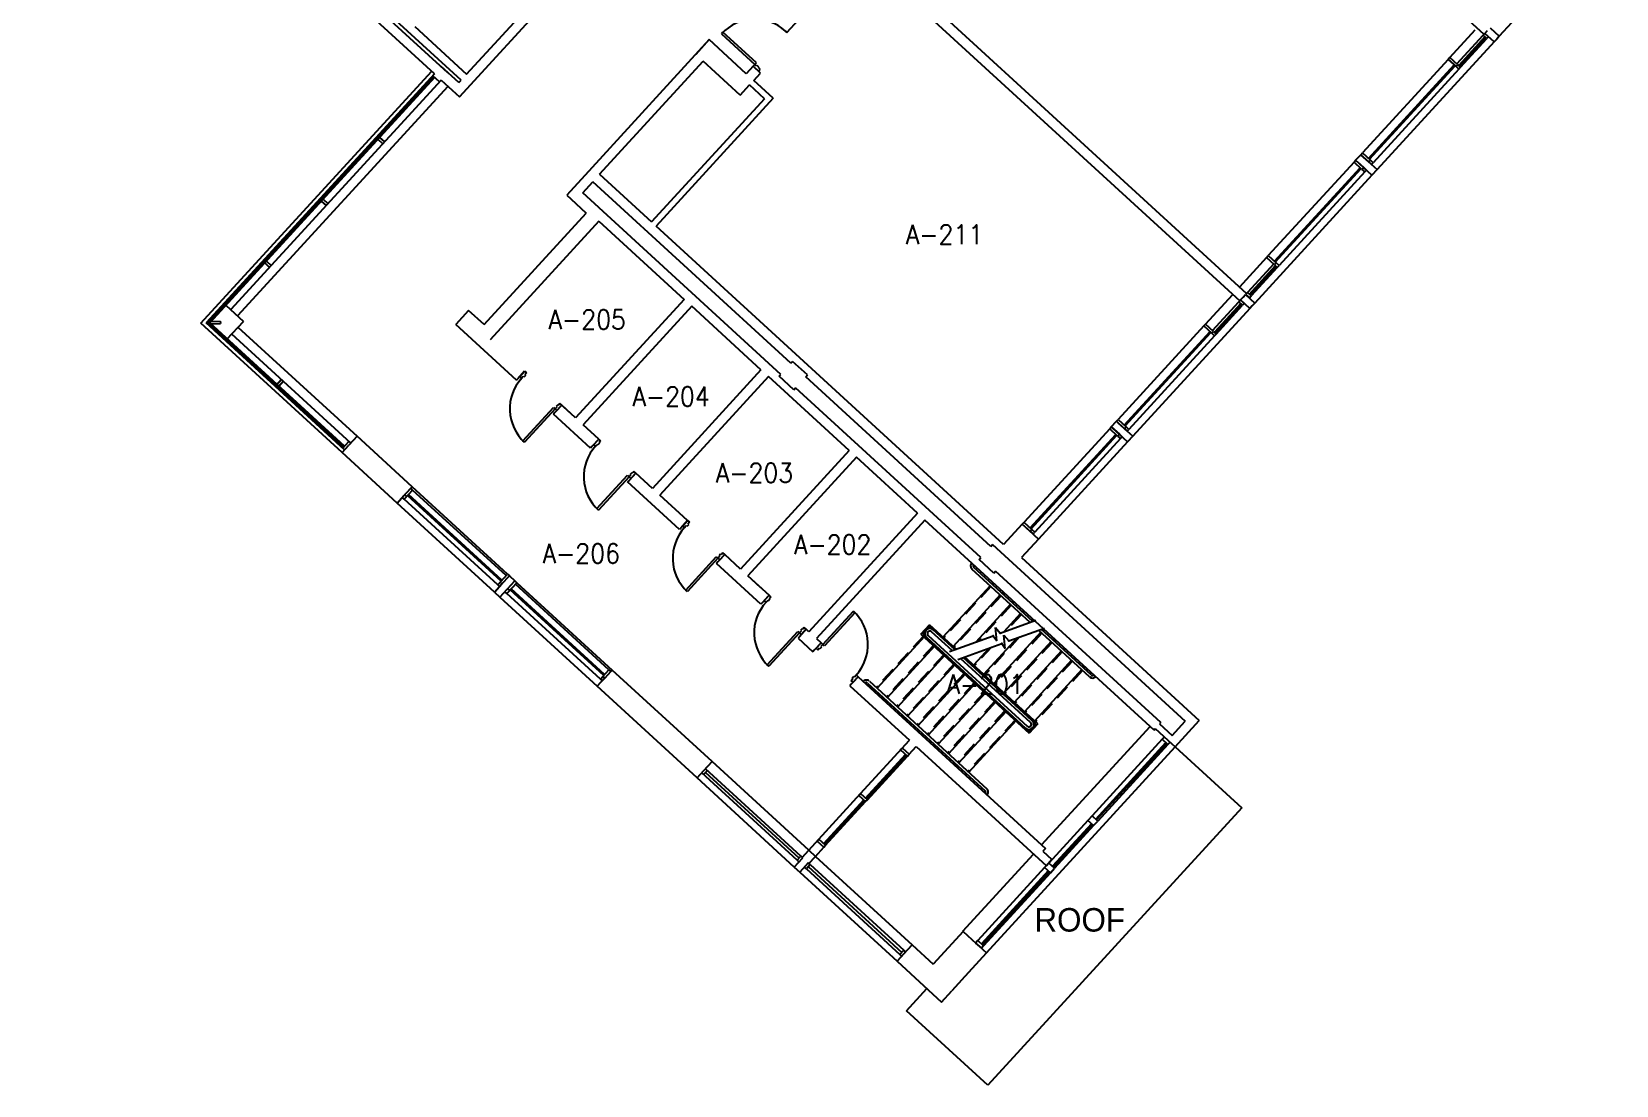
# Model space of a CAD drawing. Header units: inches. Extents: x 0 to 15110, y -1099 to 7181.
# Drawn here: x 0 to 1262, y -1099 to -260 of the extents above; entities that cross this region are included whole.
import ezdxf
from ezdxf.enums import TextEntityAlignment as Align

# ---------------------------------------------------------------- set-up
doc = ezdxf.new("R2010")
doc.units = ezdxf.units.IN
doc.header["$LTSCALE"] = 48
doc.header["$MEASUREMENT"] = 0
doc.linetypes.add('HIDDEN', pattern=[0.375, 0.25, -0.125])
doc.layers.get('0').update_dxf_attribs({"linetype": 'CONTINUOUS'})
for name, color, linetype in [('A-DOOR', 5, 'CONTINUOUS'), ('A-FLOR-STRS', 4, 'CONTINUOUS'), ('A-GLAZ', 1, 'CONTINUOUS'), ('A-GLAZ-DETL', 5, 'CONTINUOUS'), ('A-ROOF', 5, 'CONTINUOUS'), ('A-TEXT', 3, 'CONTINUOUS'), ('A-WALL', 7, 'CONTINUOUS'), ('A-WALL-SILL', 3, 'CONTINUOUS'), ('SP-RMNO', 7, 'CONTINUOUS'), ('SP-ROOM', 7, 'CONTINUOUS'), ('SP-ROOMF', 7, 'CONTINUOUS')]:
    doc.layers.add(name, color=color, linetype=linetype)
doc.layers.get('0').off()
doc.layers.get('SP-ROOM').off()
doc.layers.get('SP-ROOMF').off()
doc.styles.add('ARCH', font='arch.shx')
doc.styles.add('ROMANS', font='ROMANS', dxfattribs={"width": 0.78})

# ---------------------------------------------------------------- blocks, each defined once
blk = doc.blocks.new('FMGRM1')
at = {"style": 'ROMANS', "width": 0.9}
for tag, p in [('DATA1', (0, -0.284)), ('DATA2', (0, -0.443)), ('DATA3', (0, -0.602)), ('DATA4', (0, -0.762)), ('DATA5', (0, -0.921))]:
    blk.add_attdef(tag, text='', height=0.117, dxfattribs=at).set_placement(p, align=Align.CENTER)
at = {"layer": 'SP-RMNO', "style": 'ROMANS', "width": 0.9}
blk.add_attdef('RMNUMB', text='', height=0.16, dxfattribs=at).set_placement((0, 0), align=Align.MIDDLE)

msp = doc.modelspace()

# ---------------------------------------------------------------- linework, layer by layer
at = {"layer": 'A-DOOR', "linetype": 'Continuous'}
for p, q in [((601.5, -260.9), (623.1, -237.3)), ((550.5, -260.7), (549.4, -262)), ((549.4, -262), (575.9, -286.3)), ((577.1, -285), (550.5, -260.7)), ((600.2, -259.7), (601.5, -260.9)), ((575.9, -286.3), (574.5, -287.8)), ((574.5, -287.8), (578.8, -291.6)), ((575.9, -286.3), (577.1, -285)), ((577.3, -287.6), (575.9, -286.3)), ((577.7, -287.1), (577.3, -287.6)), ((579.1, -288.4), (577.7, -287.1)), ((578.7, -288.9), (579.1, -288.4)), ((580.1, -290.2), (578.7, -288.9)), ((578.8, -291.6), (580.1, -290.2)), ((388.7, -534.9), (392.6, -530.7)), ((390.2, -536.3), (388.7, -534.9)), ((391.5, -534.8), (390.2, -536.3)), ((392, -535.3), (391.5, -534.8)), ((393.3, -533.9), (392, -535.3)), ((392.6, -530.7), (394.1, -532)), ((394.1, -532), (392.8, -533.5)), ((392.8, -533.5), (393.3, -533.9)), ((391.2, -586), (415.5, -559.4)), ((416.8, -560.6), (392.4, -587.1)), ((415.5, -559.4), (416.8, -560.6)), ((418.1, -559.2), (416.8, -560.6)), ((416.8, -560.6), (418.2, -561.9)), ((418.9, -557.4), (417.6, -558.7)), ((417.6, -558.7), (418.1, -559.2)), ((418.2, -561.9), (422.1, -557.7)), ((419.3, -557.8), (418.9, -557.4)), ((420.6, -556.4), (419.3, -557.8)), ((422.1, -557.7), (420.6, -556.4)), ((392.4, -587.1), (391.2, -586)), ((447.7, -589), (451.6, -584.7)), ((449.2, -590.3), (447.7, -589)), ((450.5, -588.9), (449.2, -590.3)), ((451, -589.3), (450.5, -588.9)), ((452.2, -587.9), (451, -589.3)), ((451.6, -584.7), (453.1, -586.1)), ((453.1, -586.1), (451.8, -587.5)), ((451.8, -587.5), (452.2, -587.9)), ((450.1, -640), (474.5, -613.5)), ((475.7, -614.6), (451.4, -641.2)), ((474.5, -613.5), (475.7, -614.6)), ((477.1, -613.2), (475.7, -614.6)), ((475.7, -614.6), (477.2, -616)), ((477.9, -611.4), (476.6, -612.8)), ((476.6, -612.8), (477.1, -613.2)), ((477.2, -616), (481.1, -611.8)), ((478.3, -611.8), (477.9, -611.4)), ((479.6, -610.4), (478.3, -611.8)), ((481.1, -611.8), (479.6, -610.4)), ((451.4, -641.2), (450.1, -640)), ((518.5, -653.8), (522.4, -649.6)), ((520, -655.2), (518.5, -653.8)), ((521.3, -653.7), (520, -655.2)), ((521.8, -654.2), (521.3, -653.7)), ((523, -652.8), (521.8, -654.2)), ((522.4, -649.6), (523.9, -650.9)), ((523.9, -650.9), (522.6, -652.4)), ((522.6, -652.4), (523, -652.8)), ((520.9, -704.9), (545.2, -678.3)), ((546.5, -679.5), (522.2, -706)), ((545.2, -678.3), (546.5, -679.5)), ((547.8, -678.1), (546.5, -679.5)), ((546.5, -679.5), (548, -680.8)), ((548.6, -676.3), (547.4, -677.6)), ((547.4, -677.6), (547.8, -678.1)), ((548, -680.8), (551.9, -676.6)), ((549.1, -676.7), (548.6, -676.3)), ((550.4, -675.3), (549.1, -676.7)), ((551.9, -676.6), (550.4, -675.3)), ((522.2, -706), (520.9, -704.9)), ((583.4, -713.3), (587.3, -709)), ((584.9, -714.6), (583.4, -713.3)), ((586.2, -713.2), (584.9, -714.6)), ((586.6, -713.6), (586.2, -713.2)), ((587.9, -712.2), (586.6, -713.6)), ((587.3, -709), (588.7, -710.4)), ((588.7, -710.4), (587.4, -711.8)), ((587.4, -711.8), (587.9, -712.2)), ((630, -748.2), (654.4, -721.7)), ((655.6, -722.9), (631.3, -749.4)), ((654.4, -721.7), (655.6, -722.9)), ((585.8, -764.3), (610.1, -737.8)), ((611.4, -738.9), (587.1, -765.5)), ((610.1, -737.8), (611.4, -738.9)), ((612.7, -737.5), (611.4, -738.9)), ((611.4, -738.9), (612.9, -740.3)), ((613.5, -735.7), (612.3, -737.1)), ((612.3, -737.1), (612.7, -737.5)), ((612.9, -740.3), (616.8, -736.1)), ((614, -736.1), (613.5, -735.7)), ((615.3, -734.7), (614, -736.1)), ((616.8, -736.1), (615.3, -734.7)), ((628.6, -746.9), (624.7, -751.1)), ((624.7, -751.1), (626.2, -752.5)), ((626.2, -752.5), (627.5, -751)), ((627.5, -751), (627.9, -751.5)), ((627.9, -751.5), (629.2, -750.1)), ((630, -748.2), (628.6, -746.9)), ((628.7, -749.6), (630, -748.2)), ((629.2, -750.1), (628.7, -749.6)), ((631.3, -749.4), (630, -748.2)), ((587.1, -765.5), (585.8, -764.3)), ((652.7, -776.8), (654, -775.4)), ((654.2, -778.1), (652.7, -776.8)), ((653.5, -774.9), (654.8, -773.5)), ((654, -775.4), (653.5, -774.9)), ((658.1, -773.9), (654.2, -778.1)), ((654.8, -773.5), (655.3, -774)), ((655.3, -774), (656.6, -772.5)), ((656.6, -772.5), (658.1, -773.9))]:
    msp.add_line(p, q, dxfattribs=at)
msp.add_arc((575.9, -286.3), 36, 47.4945, 137.4945, dxfattribs=at)
for centre, major_axis, start_param, end_param in [((416.8, -560.6), (-25.5, 25.5), 0.043633, 1.61443), ((475.7, -614.6), (-25.5, 25.5), 0.043633, 1.61443), ((546.5, -679.5), (-25.5, 25.5), 0.043633, 1.61443), ((611.4, -738.9), (-25.5, 25.5), 0.043633, 1.61443), ((630, -748.2), (25.5, 25.5), 4.756022, 6.326819)]:
    msp.add_ellipse(centre, major_axis=major_axis, ratio=1, start_param=start_param, end_param=end_param, dxfattribs=at)
at = {"layer": 'A-FLOR-STRS', "linetype": 'Continuous'}
for p, q in [((795.1, -730.6), (748.8, -688.2)), ((797.2, -729.8), (750.1, -686.7)), ((763.2, -701.4), (725.7, -742.3)), ((765.5, -698.8), (764.5, -699.9)), ((773.6, -706.2), (772.6, -707.3)), ((771.3, -708.8), (733.8, -749.7)), ((779.4, -716.2), (751.9, -746.3)), ((781.8, -713.6), (780.7, -714.7)), ((771.4, -739.2), (799.8, -728.9)), ((787.5, -723.6), (774.2, -738.2)), ((789.9, -721.1), (788.9, -722.2)), ((798, -728.5), (796.6, -730.1)), ((710.8, -742.2), (673.3, -783.1)), ((708.2, -739.9), (715, -732.5)), ((708.2, -739.9), (794.5, -818.9)), ((709.6, -739.8), (715.1, -733.9)), ((709.6, -739.8), (794.4, -817.5)), ((713.9, -741), (792.8, -813.3)), ((736.2, -751.9), (715, -732.5)), ((735.2, -752.3), (715.1, -733.9)), ((733, -753.1), (716.6, -738.1)), ((730.9, -753.9), (765.8, -741.2)), ((784.7, -743), (758.1, -772)), ((803.7, -738.5), (766.2, -779.4)), ((778.1, -745.4), (806.5, -735.1)), ((842.4, -774), (801.8, -736.8)), ((843.8, -772.5), (803.9, -736)), ((806.1, -735.9), (805.1, -737)), ((814.2, -743.4), (813.2, -744.5)), ((718.9, -749.6), (681.4, -790.6)), ((727, -757.1), (689.5, -798)), ((737.6, -760.1), (772.6, -747.4)), ((762.4, -751.1), (750, -764.6)), ((811.8, -745.9), (774.3, -786.9)), ((819.9, -753.4), (782.4, -794.3)), ((822.3, -750.8), (821.3, -751.9)), ((735.1, -764.5), (697.6, -805.4)), ((795.5, -810.4), (739.8, -759.3)), ((799.8, -811.6), (741.9, -758.5)), ((801.3, -811.5), (743, -758.1)), ((828.1, -760.8), (790.6, -801.7)), ((836.2, -768.2), (798.7, -809.2)), ((830.4, -758.2), (829.4, -759.3)), ((838.5, -765.7), (837.5, -766.8)), ((665.7, -778.9), (759.3, -864.7)), ((667.1, -777.4), (760.7, -863.2)), ((743.3, -771.9), (705.8, -812.9)), ((751.4, -779.4), (713.9, -820.3)), ((672, -784.6), (671, -785.7)), ((680.1, -792), (679.1, -793.1)), ((759.5, -786.8), (722, -827.7)), ((767.6, -794.2), (730.1, -835.2)), ((688.2, -799.5), (687.2, -800.6)), ((696.3, -806.9), (695.3, -808)), ((775.7, -801.7), (738.2, -842.6)), ((704.4, -814.3), (703.4, -815.4)), ((783.8, -809.1), (746.3, -850)), ((799.8, -811.6), (794.4, -817.5)), ((801.3, -811.5), (794.5, -818.9)), ((712.5, -821.8), (711.5, -822.9)), ((720.6, -829.2), (719.6, -830.3)), ((728.7, -836.6), (727.7, -837.7)), ((736.8, -844.1), (735.8, -845.2)), ((745, -851.5), (743.9, -852.6))]:
    msp.add_line(p, q, dxfattribs=at)
at = {"layer": 'A-FLOR-STRS', "linetype": 'HIDDEN'}
for p, q in [((763.9, -702), (726.4, -742.9)), ((766.3, -699.5), (765.3, -700.6)), ((772, -709.5), (734.5, -750.4)), ((780.1, -716.9), (753.9, -745.5)), ((774.4, -706.9), (773.4, -708)), ((782.5, -714.3), (781.5, -715.4)), ((788.2, -724.3), (776.2, -737.4)), ((790.6, -721.7), (789.6, -722.9)), ((710.1, -741.5), (672.6, -782.5)), ((786.7, -742.2), (758.9, -772.7)), ((804.5, -739.2), (767, -780.1)), ((806.8, -736.6), (805.8, -737.7)), ((814.9, -744), (813.9, -745.1)), ((718.2, -749), (680.7, -789.9)), ((726.3, -756.4), (688.8, -797.3)), ((764.4, -750.4), (750.7, -765.2)), ((812.6, -746.6), (775.1, -787.5)), ((820.7, -754.1), (783.2, -795)), ((823, -751.5), (822, -752.6)), ((734.4, -763.8), (696.9, -804.8)), ((828.8, -761.5), (791.3, -802.4)), ((836.9, -768.9), (799.4, -809.8)), ((831.2, -758.9), (830.1, -760)), ((839.3, -766.3), (838.3, -767.4)), ((742.5, -771.3), (705, -812.2)), ((750.6, -778.7), (713.1, -819.6)), ((671.2, -783.9), (670.2, -785)), ((679.3, -791.4), (678.3, -792.5)), ((758.7, -786.1), (721.2, -827)), ((766.8, -793.6), (729.4, -834.5)), ((687.4, -798.8), (686.4, -799.9)), ((695.6, -806.2), (694.5, -807.3)), ((775, -801), (737.5, -841.9)), ((703.7, -813.7), (702.7, -814.8)), ((783.1, -808.4), (745.6, -849.3)), ((711.8, -821.1), (710.8, -822.2)), ((719.9, -828.5), (718.9, -829.6)), ((728, -836), (727, -837.1)), ((736.1, -843.4), (735.1, -844.5)), ((744.2, -850.8), (743.2, -851.9))]:
    msp.add_line(p, q, dxfattribs=at)
at = {"layer": 'A-FLOR-STRS', "color": 3, "linetype": 'Continuous'}
for p, q in [((765.8, -741.2), (768.5, -745.2)), ((768.5, -745.2), (767.6, -734.6)), ((767.6, -734.6), (771.4, -739.2)), ((775.2, -751.3), (774.3, -740.8)), ((774.3, -740.8), (778.1, -745.4)), ((772.6, -747.4), (775.2, -751.3))]:
    msp.add_line(p, q, dxfattribs=at)
at = {"layer": 'A-FLOR-STRS', "linetype": 'Continuous'}
for centre, radius, start, end in [((751.2, -685.6), 3.5, 137.5, 227.5015), ((751.2, -685.6), 1.5, 137.5, 227.5023), ((715.3, -739.5), 4, 47.5, 227.5), ((715.3, -739.5), 2, 47.5, 227.5), ((664.7, -780), 3.5, 47.4991, 137.5), ((664.7, -780), 1.5, 47.498, 137.5), ((844.8, -771.4), 3.5, 227.5009, 317.5), ((844.8, -771.4), 1.5, 227.5, 317.5), ((794.2, -811.8), 4, 227.501, 47.5), ((794.2, -811.8), 2, 227.5, 47.5), ((758.3, -865.8), 1.5, 317.5, 47.5), ((758.3, -865.8), 3.5, 317.5, 47.5009)]:
    msp.add_arc(centre, radius, start, end, dxfattribs=at)
at = {"layer": 'A-FLOR-STRS', "color": 3, "linetype": 'Continuous'}
for p in [(765.8, -741.2), (771.4, -739.2), (772.6, -747.4), (778.1, -745.4)]:
    msp.add_point(p, dxfattribs=at)
at = {"layer": 'A-GLAZ', "linetype": 'Continuous'}
for p, q in [((1135, -285.9), (1156, -263.1)), ((1157.4, -264.4), (1136.5, -287.3)), ((1158.2, -265.1), (1137.2, -288)), ((1138, -288.6), (1158.9, -265.8)), ((1064.7, -361.2), (1132.9, -286.7)), ((1065.4, -361.9), (1133.7, -287.4)), ((1136.6, -290.1), (1068.4, -364.6)), ((320.7, -293.9), (139, -492.2)), ((320.1, -296), (140.4, -492.1)), ((320.8, -296.7), (141.8, -492.1)), ((326.1, -298.8), (158.5, -481.6)), ((989.7, -443), (1057.9, -368.6)), ((990.4, -443.7), (1058.7, -369.2)), ((1061.6, -371.9), (993.4, -446.4)), ((989.1, -445.2), (968.2, -468)), ((969.6, -469.4), (990.6, -446.5)), ((970.4, -470.1), (991.3, -447.2)), ((992, -447.9), (971.1, -470.7)), ((940.5, -498.3), (961.4, -475.4)), ((962.9, -476.8), (941.9, -499.6)), ((963.6, -477.4), (942.7, -500.3)), ((943.4, -501), (964.3, -478.1)), ((248.4, -591.1), (140.4, -492.1)), ((249.1, -590.4), (141.8, -492.1)), ((249.2, -593.2), (139, -492.2)), ((254.1, -587.9), (159.4, -501.1)), ((870.1, -573.5), (938.4, -499.1)), ((870.9, -574.2), (939.1, -499.7)), ((942.1, -502.4), (873.8, -576.9)), ((795.1, -655.4), (863.4, -580.9)), ((795.9, -656), (864.1, -581.6)), ((867.1, -584.3), (798.8, -658.7)), ((373.8, -697.8), (299.3, -629.6)), ((374.4, -697.1), (300, -628.9)), ((377.8, -693.4), (303.3, -625.2)), ((371.1, -700.8), (296.6, -632.6)), ((455.6, -772.8), (381.1, -704.6)), ((456.3, -772.1), (381.8, -703.9)), ((459.7, -768.4), (385.2, -700.2)), ((452.9, -775.8), (378.4, -707.5)), ((900.4, -823.7), (844.6, -884.6)), ((847.4, -887.2), (903.2, -826.3)), ((848.1, -887.9), (904, -827)), ((904.9, -827.8), (849.1, -888.8)), ((664.7, -871.1), (696.6, -836.4)), ((609.6, -920), (533.6, -850.5)), ((611.1, -918.4), (536.6, -850.1)), ((612.6, -916.7), (536.7, -847.1)), ((631.5, -907.4), (663.4, -872.6)), ((841.2, -888.3), (810.1, -922.2)), ((844, -890.9), (812.9, -924.8)), ((844.8, -891.6), (813.7, -925.5)), ((845.7, -892.4), (814.6, -926.4)), ((617, -926.8), (691.4, -995)), ((618.5, -925.1), (692.9, -993.4)), ((620, -923.5), (694.5, -991.7)), ((806.7, -925.9), (753.4, -984)), ((809.6, -928.5), (756.3, -986.6)), ((810.3, -929.2), (757, -987.3)), ((811.3, -930), (758, -988.2))]:
    msp.add_line(p, q, dxfattribs=at)
at = {"layer": 'A-GLAZ-DETL', "linetype": 'Continuous'}
for p, q in [((1156, -263.1), (1157.3, -261.6)), ((1158.9, -265.8), (1156, -263.1)), ((1157.3, -261.6), (1160.3, -264.3)), ((1160.3, -264.3), (1158.9, -265.8)), ((1129.4, -280.8), (1128.1, -282.3)), ((1128.1, -282.3), (1134.4, -288.1)), ((1135.8, -286.6), (1129.4, -280.8)), ((1134.4, -288.1), (1135.8, -286.6)), ((1134.4, -288.1), (1135.8, -286.6)), ((1136.6, -290.1), (1134.4, -288.1)), ((1135.8, -286.6), (1138, -288.6)), ((1138, -288.6), (1136.6, -290.1)), ((324.7, -300.3), (319.4, -295.4)), ((275.7, -344.5), (276.4, -345.2)), ((275.7, -345.9), (279.6, -349.5)), ((277.1, -344.4), (281, -348)), ((1053.1, -364.1), (1054.4, -362.6)), ((1059.4, -369.9), (1053.1, -364.1)), ((1055.6, -363.7), (1060.8, -368.4)), ((1058.5, -358.2), (1059.8, -356.7)), ((1064.8, -364), (1058.5, -358.2)), ((1059.8, -356.7), (1066.2, -362.5)), ((1066.2, -362.5), (1064.8, -364)), ((1066.2, -362.5), (1064.8, -364)), ((1064.8, -364), (1067, -366)), ((1068.4, -364.6), (1066.2, -362.5)), ((1067, -366), (1068.4, -364.6)), ((1060.8, -368.4), (1059.4, -369.9)), ((1060.8, -368.4), (1059.4, -369.9)), ((1059.4, -369.9), (1061.6, -371.9)), ((1063, -370.5), (1060.8, -368.4)), ((1061.6, -371.9), (1063, -370.5)), ((230.6, -393.7), (231.3, -394.4)), ((230.6, -395.1), (234.5, -398.7)), ((232, -393.7), (235.9, -397.2)), ((983.5, -440), (984.8, -438.6)), ((989.8, -445.9), (983.5, -440)), ((984.8, -438.6), (991.2, -444.4)), ((185.5, -442.9), (186.2, -443.6)), ((185.6, -444.3), (189.4, -447.9)), ((186.9, -442.9), (190.8, -446.4)), ((991.2, -444.4), (989.8, -445.9)), ((991.2, -444.4), (989.8, -445.9)), ((989.8, -445.9), (992, -447.9)), ((993.4, -446.4), (991.2, -444.4)), ((992, -447.9), (993.4, -446.4)), ((961.4, -475.4), (962.7, -473.9)), ((964.3, -478.1), (961.4, -475.4)), ((962.7, -473.9), (965.7, -476.6)), ((965.7, -476.6), (964.3, -478.1)), ((968.2, -468), (966.8, -469.5)), ((966.8, -469.5), (969.8, -472.2)), ((971.1, -470.7), (968.2, -468)), ((969.8, -472.2), (971.1, -470.7)), ((141.8, -492.1), (140.4, -492.1)), ((142.8, -491), (150.2, -490.7)), ((150.2, -490.7), (150.3, -492.7)), ((142.9, -493), (150.3, -492.7)), ((934.8, -493.1), (933.5, -494.6)), ((933.5, -494.6), (939.8, -500.4)), ((941.2, -498.9), (934.8, -493.1)), ((939.8, -500.4), (941.2, -498.9)), ((939.8, -500.4), (941.2, -498.9)), ((942.1, -502.4), (939.8, -500.4)), ((941.2, -498.9), (943.4, -501)), ((943.4, -501), (942.1, -502.4)), ((195.3, -541.1), (198.8, -537.2)), ((195.3, -542.5), (196, -541.7)), ((196.7, -542.4), (200.3, -538.5)), ((858.5, -576.4), (859.8, -575)), ((864.8, -582.3), (858.5, -576.4)), ((859.8, -575), (866.2, -580.8)), ((863.9, -570.5), (865.2, -569.1)), ((870.3, -576.4), (863.9, -570.5)), ((865.2, -569.1), (871.6, -574.9)), ((871.6, -574.9), (870.3, -576.4)), ((871.6, -574.9), (870.3, -576.4)), ((870.3, -576.4), (872.5, -578.4)), ((873.8, -576.9), (871.6, -574.9)), ((872.5, -578.4), (873.8, -576.9)), ((247.7, -591.9), (252.6, -586.5)), ((866.2, -580.8), (864.8, -582.3)), ((866.2, -580.8), (864.8, -582.3)), ((864.8, -582.3), (867.1, -584.3)), ((868.4, -582.8), (866.2, -580.8)), ((867.1, -584.3), (868.4, -582.8)), ((295.1, -631.2), (301.9, -623.8)), ((303.3, -625.2), (296.6, -632.6)), ((297.1, -629), (298.6, -630.3)), ((301.9, -623.8), (303.3, -625.2)), ((296.6, -632.6), (295.1, -631.2)), ((788.9, -652.4), (790.3, -650.9)), ((795.3, -658.2), (788.9, -652.4)), ((790.2, -650.9), (796.6, -656.7)), ((796.6, -656.7), (795.3, -658.2)), ((796.6, -656.7), (795.3, -658.2)), ((795.3, -658.2), (797.5, -660.2)), ((798.8, -658.7), (796.6, -656.7)), ((797.5, -660.2), (798.8, -658.7)), ((371.1, -700.8), (378.9, -692.2)), ((378.9, -692.2), (380.4, -693.6)), ((372.5, -702.1), (371.1, -700.8)), ((373.1, -698.6), (374.5, -699.9)), ((378.4, -707.5), (376.9, -706.2)), ((386.3, -699), (378.4, -707.5)), ((379, -704), (380.4, -705.3)), ((384.8, -697.6), (386.3, -699)), ((454.9, -773.6), (459.6, -768.4)), ((461.1, -769.7), (456.4, -774.9)), ((459.6, -768.4), (461.1, -769.7)), ((452.9, -775.8), (454.9, -773.6)), ((454.4, -777.1), (452.9, -775.8)), ((456.4, -774.9), (454.4, -777.1)), ((454.9, -773.6), (456.4, -774.9)), ((692, -832.1), (693.4, -830.7)), ((692, -832.1), (697.4, -837)), ((693.4, -830.7), (698.7, -835.6)), ((900.4, -823.7), (902.1, -821.8)), ((904.9, -827.8), (900.4, -823.7)), ((904.9, -827.8), (906.6, -826)), ((697.4, -837), (698.7, -835.6)), ((538.2, -848.5), (535.1, -851.8)), ((658.8, -868.4), (660.2, -867)), ((658.8, -868.4), (664.1, -873.3)), ((660.1, -866.9), (665.5, -871.8)), ((664.1, -873.3), (665.5, -871.8)), ((844.6, -884.6), (841.2, -888.3)), ((845.7, -892.4), (841.2, -888.3)), ((849.1, -888.8), (844.6, -884.6)), ((845.7, -892.4), (849.1, -888.8)), ((625.5, -904.7), (627, -903.2)), ((625.5, -904.7), (630.9, -909.6)), ((626.9, -903.2), (632.2, -908.1)), ((630.9, -909.6), (632.2, -908.1)), ((609.6, -920), (612.6, -916.7)), ((609.6, -920), (611.1, -921.4)), ((612.6, -916.7), (614.1, -918.1)), ((617, -926.8), (615.5, -925.5)), ((620, -923.5), (617, -926.8)), ((620, -923.5), (618.5, -922.1)), ((806.7, -925.9), (810.1, -922.2)), ((811.3, -930), (806.7, -925.9)), ((814.6, -926.4), (810.1, -922.2)), ((811.3, -930), (814.6, -926.4)), ((753.4, -984), (751.7, -985.9)), ((758, -988.2), (753.4, -984)), ((691.4, -995), (694.5, -991.7)), ((691.4, -995), (692.8, -996.4)), ((694.5, -991.7), (695.9, -993.1)), ((751.7, -985.9), (756.3, -990)), ((758, -988.2), (756.3, -990))]:
    msp.add_line(p, q, dxfattribs=at)
at = {"layer": 'A-ROOF', "linetype": 'Continuous'}
for p, q in [((910.7, -829.7), (963.8, -878.4)), ((963.8, -878.4), (761.4, -1099.2)), ((696.6, -1039.8), (712.8, -1022.1)), ((761.4, -1099.2), (696.6, -1039.8))]:
    msp.add_line(p, q, dxfattribs=at)
at = {"layer": 'A-WALL', "linetype": 'Continuous'}
for p, q in [((829.3, 37.6), (1156.6, -262.3)), ((320.7, -293.9), (0, 0)), ((331.5, -292.9), (11.3, 0.5)), ((341.9, -298.9), (13.1, 2.5)), ((634.7, -174.7), (962.1, -474.7)), ((640.1, -168.8), (967.5, -468.8)), ((340.6, -312.1), (454.1, -188.3)), ((346.4, -294), (437.4, -194.7)), ((305.1, -256.1), (346.4, -294)), ((1157.3, -261.6), (1159.3, -259.4)), ((1164.7, -268.4), (1157.3, -261.6)), ((1161.4, -257.2), (1168.7, -263.9)), ((1168.7, -263.9), (1166.7, -266.1)), ((539.6, -266.6), (446.4, -368.4)), ((539.6, -266.6), (528.8, -278.4)), ((569.1, -293.7), (539.6, -266.6)), ((1166.7, -266.1), (1164.7, -268.4)), ((340.1, -300.8), (326.1, -288)), ((452.3, -373.8), (534.7, -283.8)), ((564.2, -310.9), (534.7, -283.8)), ((574.5, -287.8), (569.1, -293.7)), ((580.4, -293.2), (574.5, -287.8)), ((326.1, -298.8), (340.6, -312.1)), ((340.1, -300.8), (341.9, -298.9)), ((564.2, -310.9), (571.7, -302.7)), ((583.5, -313.6), (571.7, -302.7)), ((575, -299.1), (580.4, -293.2)), ((590.5, -313.2), (575, -299.1)), ((583.5, -313.6), (493.6, -411.6)), ((590.5, -313.2), (497.3, -415)), ((1054.4, -362.6), (1058.5, -358.2)), ((1067.4, -374.5), (1054.4, -362.6)), ((1059.7, -359.3), (1071.5, -370.1)), ((446.4, -368.4), (426.1, -390.5)), ((452.3, -373.8), (493.6, -411.6)), ((1071.5, -370.1), (1067.4, -374.5)), ((426.1, -390.5), (429.4, -393.4)), ((438.8, -388.5), (446.9, -379.7)), ((596.6, -533.1), (438.8, -388.5)), ((604.7, -524.3), (446.9, -379.7)), ((429.4, -393.4), (441.6, -404.7)), ((360.3, -493.4), (441.6, -404.7)), ((451.6, -411.1), (365.2, -505.5)), ((451.6, -411.1), (519.7, -473.5)), ((774, -668.6), (497.3, -415)), ((154.6, -478.1), (168.7, -490.9)), ((519.7, -473.5), (433.2, -567.8)), ((525.6, -478.9), (439.1, -573.2)), ((580.8, -529.5), (525.6, -478.9)), ((962.7, -473.9), (964.8, -471.7)), ((970.1, -480.7), (962.7, -473.9)), ((964.8, -471.7), (966.8, -469.5)), ((966.8, -469.5), (974.2, -476.3)), ((972.1, -478.5), (970.1, -480.7)), ((974.2, -476.3), (972.1, -478.5)), ((155.8, -504.9), (168.7, -490.9)), ((348, -482.2), (337.7, -493.4)), ((360.3, -493.4), (348, -482.2)), ((386.1, -537.8), (337.7, -493.4)), ((580.8, -529.5), (494.3, -623.9)), ((604.7, -524.3), (606, -522.8)), ((617.8, -533.6), (606, -522.8)), ((386.1, -537.8), (387.2, -536.6)), ((392.6, -530.7), (387.2, -536.6)), ((586.7, -534.9), (500.2, -629.3)), ((650.9, -593.7), (586.7, -534.9)), ((595.2, -534.6), (596.6, -533.1)), ((607, -545.4), (595.2, -534.6)), ((616.5, -535.1), (617.8, -533.6)), ((763.9, -670.2), (616.5, -535.1)), ((607, -545.4), (608.4, -543.9)), ((755.8, -679), (608.4, -543.9)), ((416.7, -563.6), (415.6, -564.8)), ((445.1, -591.8), (415.6, -564.8)), ((422.1, -557.7), (416.7, -563.6)), ((433.2, -567.8), (422.1, -557.7)), ((428, -563.1), (422.1, -557.7)), ((451.6, -584.7), (439.1, -573.2)), ((859.8, -575), (863.9, -570.5)), ((872.8, -586.9), (861, -576.1)), ((865.1, -571.6), (876.9, -582.4)), ((247.2, -595.4), (252.6, -589.5)), ((259.1, -582.4), (252.6, -589.5)), ((303, -622.6), (259.1, -582.4)), ((446.2, -590.6), (445.1, -591.8)), ((451.6, -584.7), (446.2, -590.6)), ((876.9, -582.4), (872.8, -586.9)), ((291, -635.6), (247.2, -595.4)), ((650.9, -593.7), (564.4, -688.1)), ((656.8, -599.1), (570.3, -693.5)), ((705.5, -643.7), (656.8, -599.1)), ((475.7, -617.6), (474.6, -618.8)), ((481.1, -611.8), (475.7, -617.6)), ((494.3, -623.9), (481.1, -611.8)), ((291, -635.6), (296.5, -629.7)), ((298.5, -627.5), (303, -622.6)), ((515.9, -656.7), (474.6, -618.8)), ((522.4, -649.6), (500.2, -629.3)), ((517, -655.5), (515.9, -656.7)), ((522.4, -649.6), (517, -655.5)), ((705.5, -643.7), (619, -738.1)), ((711.3, -649.1), (624.9, -743.5)), ((893.8, -816.3), (711.3, -649.1)), ((788.9, -652.4), (774, -668.6)), ((790.1, -653.5), (801.9, -664.3)), ((763.9, -670.2), (765.3, -668.7)), ((765.3, -668.7), (918.6, -809.2)), ((774.9, -677.5), (765.3, -668.7)), ((774.9, -677.5), (765.3, -668.7)), ((801.9, -664.3), (788.4, -679)), ((551.9, -676.6), (546.5, -682.5)), ((564.4, -688.1), (551.9, -676.6)), ((754.5, -680.5), (755.8, -679)), ((766.3, -691.3), (754.5, -680.5)), ((766.3, -691.3), (754.5, -680.5)), ((788.4, -679), (929.9, -808.7)), ((374.5, -699.9), (380.4, -693.6)), ((380.4, -693.6), (384.8, -697.6)), ((546.5, -682.5), (545.4, -683.7)), ((580.8, -716.1), (545.4, -683.7)), ((570.3, -693.5), (587.3, -709)), ((580.6, -703), (570.3, -693.5)), ((766.3, -691.3), (767.6, -689.8)), ((899.2, -810.4), (767.6, -689.8)), ((368.5, -706.6), (374.5, -699.9)), ((368.5, -706.6), (372.9, -710.6)), ((372.9, -710.6), (379, -704)), ((379, -704), (384.8, -697.6)), ((581.9, -714.9), (580.8, -716.1)), ((587.3, -709), (581.9, -714.9)), ((611.4, -742), (610.3, -743.2)), ((610.3, -743.2), (622.1, -754)), ((616.8, -736.1), (611.4, -742)), ((619, -738.1), (616.8, -736.1)), ((624.9, -743.5), (628.6, -746.9)), ((623.2, -752.8), (622.1, -754)), ((628.6, -746.9), (623.2, -752.8)), ((457.7, -773.4), (462.2, -768.6)), ((541.8, -841.5), (462.2, -768.6)), ((455.7, -775.6), (450.3, -781.5)), ((529.9, -854.5), (450.3, -781.5)), ((652.6, -779.8), (651.5, -781)), ((651.5, -781), (699, -824.5)), ((658.1, -773.9), (652.6, -779.8)), ((658.1, -773.9), (807.3, -910.7)), ((893.8, -816.3), (894.8, -815.2)), ((894.8, -815.2), (904.8, -824.3)), ((899.2, -810.4), (898.2, -811.5)), ((898.2, -811.5), (908.2, -820.7)), ((908.2, -820.7), (918.6, -809.2)), ((910.7, -829.7), (929.9, -808.7)), ((660.1, -866.9), (699, -824.5)), ((698.7, -835.6), (704.4, -829.4)), ((704.4, -829.4), (808.1, -924.4)), ((904.8, -824.3), (910.7, -829.7)), ((904.8, -824.3), (904.8, -824.3)), ((535.3, -848.6), (541.8, -841.5)), ((529.9, -854.5), (535.3, -848.6)), ((626.9, -903.2), (660.1, -866.9)), ((618.8, -912), (626.9, -903.2)), ((607.3, -925.5), (614.1, -918.1)), ((613.6, -917.7), (618.8, -912)), ((618.8, -912), (624.1, -916.9)), ((619, -922.6), (624.1, -916.9)), ((624.1, -916.9), (630.9, -909.6)), ((807.3, -910.7), (805.3, -912.9)), ((805.3, -912.9), (812.5, -919.5)), ((812.5, -919.5), (808.1, -924.4)), ((607.3, -925.5), (611.8, -929.5)), ((618.5, -922.1), (611.8, -929.5)), ((741.7, -976.7), (717.8, -1002.7)), ((741.7, -976.7), (752.3, -986.4)), ((694.6, -994.5), (689.2, -1000.4)), ((694.6, -994.5), (701.1, -987.4)), ((701.1, -987.4), (717.8, -1002.7)), ((740.8, -1015.2), (760.4, -993.8)), ((754.5, -988.4), (760.4, -993.8)), ((689.2, -1000.4), (724.6, -1032.9)), ((740.8, -1015.2), (732.7, -1024)), ((724.6, -1032.9), (732.7, -1024))]:
    msp.add_line(p, q, dxfattribs=at)
at = {"layer": 'A-WALL-SILL', "linetype": 'Continuous'}
for p, q in [((1262, -162.2), (1168.7, -263.9)), ((1129.4, -280.8), (1149.7, -258.7)), ((1164.7, -268.4), (1071.5, -370.1)), ((1128.1, -282.3), (1059.8, -356.7)), ((134.7, -492.4), (318.5, -291.9)), ((331.5, -303.8), (164, -486.6)), ((1053.1, -364.1), (984.8, -438.6)), ((1067.4, -374.5), (974.2, -476.3)), ((983.5, -440), (961.9, -463.6)), ((934.8, -493.1), (956.5, -469.5)), ((970.1, -480.7), (876.9, -582.4)), ((247.2, -595.4), (134.7, -492.4)), ((164.3, -495.6), (259.1, -582.4)), ((933.5, -494.6), (865.2, -569.1)), ((858.5, -576.4), (790.3, -650.9)), ((872.8, -586.9), (801.9, -664.3)), ((378.9, -692.2), (303, -622.6)), ((368.5, -706.6), (291, -635.6)), ((386.3, -699), (462.2, -768.6)), ((372.9, -710.6), (450.3, -781.5)), ((804.2, -907.8), (890.7, -813.5)), ((760.4, -993.8), (910.7, -829.7)), ((618.8, -912), (541.8, -841.5)), ((664, -870.5), (695.9, -835.7)), ((665.5, -871.8), (697.4, -837)), ((607.3, -925.5), (529.9, -854.5)), ((630.8, -906.7), (662.6, -871.9)), ((632.2, -908.1), (664.1, -873.3)), ((624.1, -916.9), (701.1, -987.4)), ((741.6, -976.5), (797.9, -915.1)), ((611.8, -929.5), (689.2, -1000.4))]:
    msp.add_line(p, q, dxfattribs=at)

# ---------------------------------------------------------------- block references
at = {"layer": 'SP-ROOM', "linetype": 'Continuous'}
ref = msp.add_blockref('FMGRM1', (726.9, -421.7), dxfattribs=dict(at, xscale=96, yscale=96, zscale=96))
ref.add_attrib('RMNUMB', 'A-211', dxfattribs={"layer": 'SP-RMNO', "height": 15.36, "style": 'ROMANS', "width": 0.9}).set_placement((726.9, -421.7), align=Align.MIDDLE)
at = {"layer": 'SP-ROOMF', "linetype": 'Continuous'}
ref = msp.add_blockref('FMGRM1', (442.4, -489.5), dxfattribs=dict(at, xscale=96, yscale=96, zscale=96))
ref.add_attrib('RMNUMB', 'A-205', dxfattribs={"layer": 'SP-RMNO', "height": 15.36, "style": 'ROMANS', "width": 0.9}).set_placement((442.4, -489.5), align=Align.MIDDLE)
ref = msp.add_blockref('FMGRM1', (509.2, -550.7), dxfattribs=dict(at, xscale=96, yscale=96, zscale=96))
ref.add_attrib('RMNUMB', 'A-204', dxfattribs={"layer": 'SP-RMNO', "height": 15.36, "style": 'ROMANS', "width": 0.9}).set_placement((509.2, -550.7), align=Align.MIDDLE)
ref = msp.add_blockref('FMGRM1', (575.6, -611.5), dxfattribs=dict(at, xscale=96, yscale=96, zscale=96))
ref.add_attrib('RMNUMB', 'A-203', dxfattribs={"layer": 'SP-RMNO', "height": 15.36, "style": 'ROMANS', "width": 0.9}).set_placement((575.6, -611.5), align=Align.MIDDLE)
ref = msp.add_blockref('FMGRM1', (437.7, -675.7), dxfattribs=dict(at, xscale=96, yscale=96, zscale=96))
ref.add_attrib('RMNUMB', 'A-206', dxfattribs={"layer": 'SP-RMNO', "height": 15.36, "style": 'ROMANS', "width": 0.9}).set_placement((437.7, -675.7), align=Align.MIDDLE)
ref = msp.add_blockref('FMGRM1', (637.9, -668.6), dxfattribs=dict(at, xscale=96, yscale=96, zscale=96))
ref.add_attrib('RMNUMB', 'A-202', dxfattribs={"layer": 'SP-RMNO', "height": 15.36, "style": 'ROMANS', "width": 0.9}).set_placement((637.9, -668.6), align=Align.MIDDLE)
ref = msp.add_blockref('FMGRM1', (759.3, -779.9), dxfattribs=dict(at, xscale=96, yscale=96, zscale=96))
ref.add_attrib('RMNUMB', 'A-201', dxfattribs={"layer": 'SP-RMNO', "height": 15.36, "style": 'ROMANS', "width": 0.9}).set_placement((759.3, -779.9), align=Align.MIDDLE)

# ---------------------------------------------------------------- texts
at = {"layer": 'A-TEXT', "lineweight": 18, "style": 'ARCH'}
msp.add_text('ROOF', height=18.7, dxfattribs=at).set_placement((798.5, -976.8))

doc.saveas('drawing.dxf')
